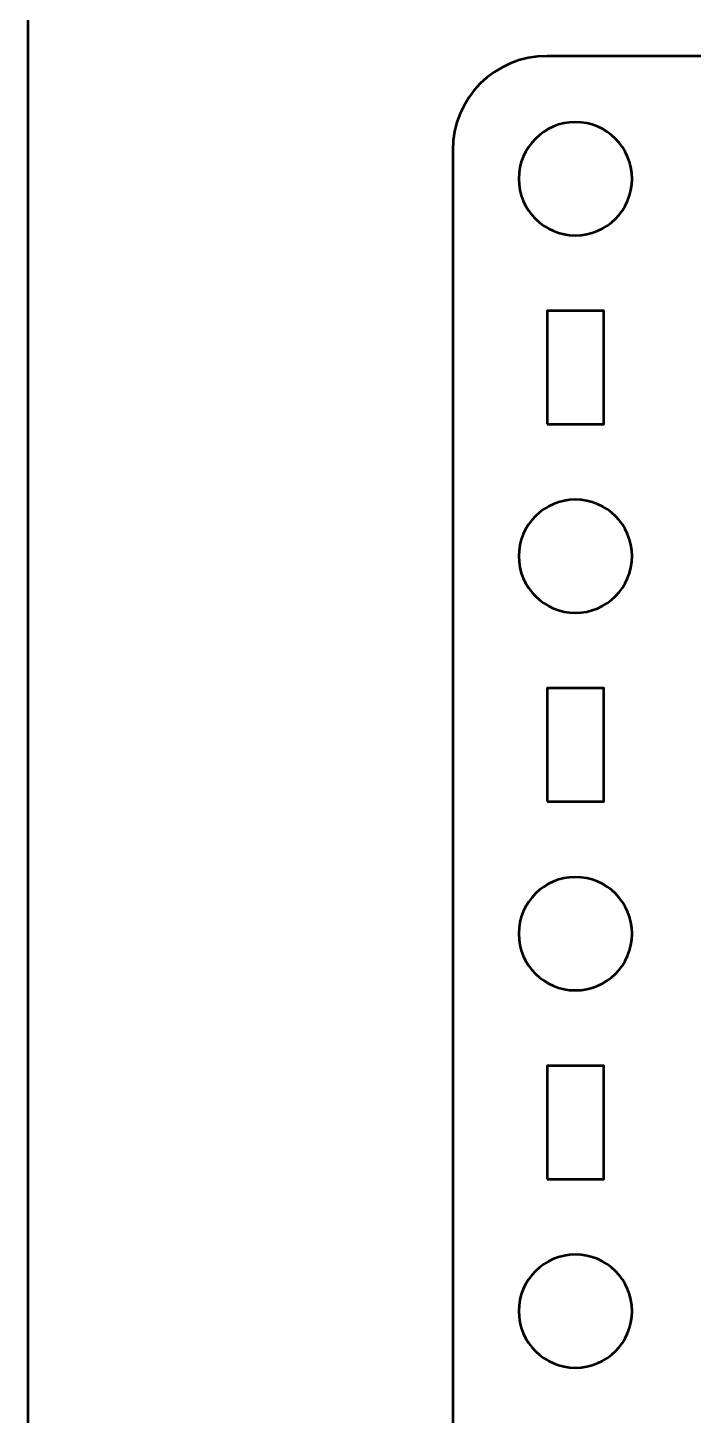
# Model space of a CAD drawing. Header units: centimetres. Extents: x -21 to 0, y -29.7 to 0.
# Drawn here: x -21 to -17.48, y -22.2 to -14.85 of the extents above; entities that cross this region are included whole.
import ezdxf

# ---------------------------------------------------------------- set-up
doc = ezdxf.new("R2010")
doc.units = ezdxf.units.CM
doc.header["$MEASUREMENT"] = 0
doc.layers.add('Layer 1', color=7, linetype='Continuous')

msp = doc.modelspace()

# ---------------------------------------------------------------- linework, layer by layer
at = {"layer": 'Layer 1', "color": 22, "lineweight": 53}
msp.add_open_spline([(-21, -29.19991), (-21, -29.19991), (-21, -0.49996), (-21, -0.49996), (-21, -0.49996), (-21, -0.22299), (-20.77691, 0), (-20.49991, 0), (-20.49991, 0), (-20.49991, 0), (-0.5001, 0), (-0.5001, 0), (-0.5001, 0), (-0.22296, 0), (0, -0.22299), (0, -0.49996), (0, -0.49996), (0, -0.49996), (0, -29.19991), (0, -29.19991), (0, -29.19991), (0, -29.47691), (-0.22296, -29.7), (-0.5001, -29.7), (-0.5001, -29.7), (-0.5001, -29.7), (-20.49991, -29.7), (-20.49991, -29.7), (-20.49991, -29.7), (-20.77691, -29.7), (-21, -29.47691), (-21, -29.19991)], degree=3, knots=[0, 0, 0, 0, 0.125, 0.125, 0.125, 0.125, 0.25, 0.25, 0.25, 0.25, 0.375, 0.375, 0.375, 0.375, 0.5, 0.5, 0.5, 0.5, 0.625, 0.625, 0.625, 0.625, 0.75, 0.75, 0.75, 0.75, 0.875, 0.875, 0.875, 0.875, 1, 1, 1, 1], dxfattribs=at)
at = {"layer": 'Layer 1', "color": 114, "lineweight": 53}
msp.add_open_spline([(-18.75006, -25.79993), (-18.75006, -25.79993), (-18.75006, -15.49995), (-18.75006, -15.49995), (-18.75006, -15.49995), (-18.75006, -15.22295), (-18.52697, -14.99999), (-18.24997, -14.99999), (-18.24997, -14.99999), (-18.24997, -14.99999), (-13.9501, -14.99999), (-13.9501, -14.99999), (-13.9501, -14.99999), (-13.67296, -14.99999), (-13.45, -15.22295), (-13.45, -15.49995), (-13.45, -15.49995), (-13.45, -15.49995), (-13.45, -25.79993), (-13.45, -25.79993), (-13.45, -25.79993), (-13.45, -26.07693), (-13.67296, -26.30003), (-13.9501, -26.30003), (-13.9501, -26.30003), (-13.9501, -26.30003), (-18.24997, -26.30003), (-18.24997, -26.30003), (-18.24997, -26.30003), (-18.52697, -26.30003), (-18.75006, -26.07693), (-18.75006, -25.79993)], degree=3, knots=[0, 0, 0, 0, 0.125, 0.125, 0.125, 0.125, 0.25, 0.25, 0.25, 0.25, 0.375, 0.375, 0.375, 0.375, 0.5, 0.5, 0.5, 0.5, 0.625, 0.625, 0.625, 0.625, 0.75, 0.75, 0.75, 0.75, 0.875, 0.875, 0.875, 0.875, 1, 1, 1, 1], dxfattribs=at)
at = {"layer": 'Layer 1', "lineweight": 53}
for points in [[(-18.10003, -15.35002), (-17.93426, -15.35002), (-17.80003, -15.48436), (-17.80003, -15.64998), (-17.80003, -15.64998), (-17.80003, -15.81565), (-17.93426, -15.94999), (-18.10003, -15.94999), (-18.10003, -15.94999), (-18.2657, -15.94999), (-18.40004, -15.81565), (-18.40004, -15.64998), (-18.40004, -15.64998), (-18.40004, -15.48436), (-18.2657, -15.35002), (-18.10003, -15.35002)], [(-18.24997, -16.95004), (-18.24997, -16.95004), (-18.24997, -16.35004), (-18.24997, -16.35004), (-18.24997, -16.35004), (-18.24997, -16.35004), (-17.94996, -16.35004), (-17.94996, -16.35004), (-17.94996, -16.35004), (-17.94996, -16.35004), (-17.94996, -16.95004), (-17.94996, -16.95004), (-17.94996, -16.95004), (-17.94996, -16.95004), (-18.24997, -16.95004), (-18.24997, -16.95004)], [(-18.10003, -17.34995), (-17.93426, -17.34995), (-17.80003, -17.48432), (-17.80003, -17.64995), (-17.80003, -17.64995), (-17.80003, -17.81572), (-17.93426, -17.94995), (-18.10003, -17.94995), (-18.10003, -17.94995), (-18.2657, -17.94995), (-18.40004, -17.81572), (-18.40004, -17.64995), (-18.40004, -17.64995), (-18.40004, -17.48432), (-18.2657, -17.34995), (-18.10003, -17.34995)], [(-18.24997, -18.94997), (-18.24997, -18.94997), (-18.24997, -18.34997), (-18.24997, -18.34997), (-18.24997, -18.34997), (-18.24997, -18.34997), (-17.94996, -18.34997), (-17.94996, -18.34997), (-17.94996, -18.34997), (-17.94996, -18.34997), (-17.94996, -18.94997), (-17.94996, -18.94997), (-17.94996, -18.94997), (-17.94996, -18.94997), (-18.24997, -18.94997), (-18.24997, -18.94997)], [(-18.10003, -19.35002), (-17.93426, -19.35002), (-17.80003, -19.48426), (-17.80003, -19.65003), (-17.80003, -19.65003), (-17.80003, -19.81569), (-17.93426, -19.95003), (-18.10003, -19.95003), (-18.10003, -19.95003), (-18.2657, -19.95003), (-18.40004, -19.81569), (-18.40004, -19.65003), (-18.40004, -19.65003), (-18.40004, -19.48426), (-18.2657, -19.35002), (-18.10003, -19.35002)], [(-18.24997, -20.94994), (-18.24997, -20.94994), (-18.24997, -20.34994), (-18.24997, -20.34994), (-18.24997, -20.34994), (-18.24997, -20.34994), (-17.94996, -20.34994), (-17.94996, -20.34994), (-17.94996, -20.34994), (-17.94996, -20.34994), (-17.94996, -20.94994), (-17.94996, -20.94994), (-17.94996, -20.94994), (-17.94996, -20.94994), (-18.24997, -20.94994), (-18.24997, -20.94994)], [(-18.10003, -21.34999), (-17.93426, -21.34999), (-17.80003, -21.48433), (-17.80003, -21.64999), (-17.80003, -21.64999), (-17.80003, -21.81562), (-17.93426, -21.95), (-18.10003, -21.95), (-18.10003, -21.95), (-18.2657, -21.95), (-18.40004, -21.81562), (-18.40004, -21.64999), (-18.40004, -21.64999), (-18.40004, -21.48433), (-18.2657, -21.34999), (-18.10003, -21.34999)]]:
    msp.add_open_spline(points, degree=3, knots=[0, 0, 0, 0, 0.25, 0.25, 0.25, 0.25, 0.5, 0.5, 0.5, 0.5, 0.75, 0.75, 0.75, 0.75, 1, 1, 1, 1], dxfattribs=at)

doc.saveas('drawing.dxf')
